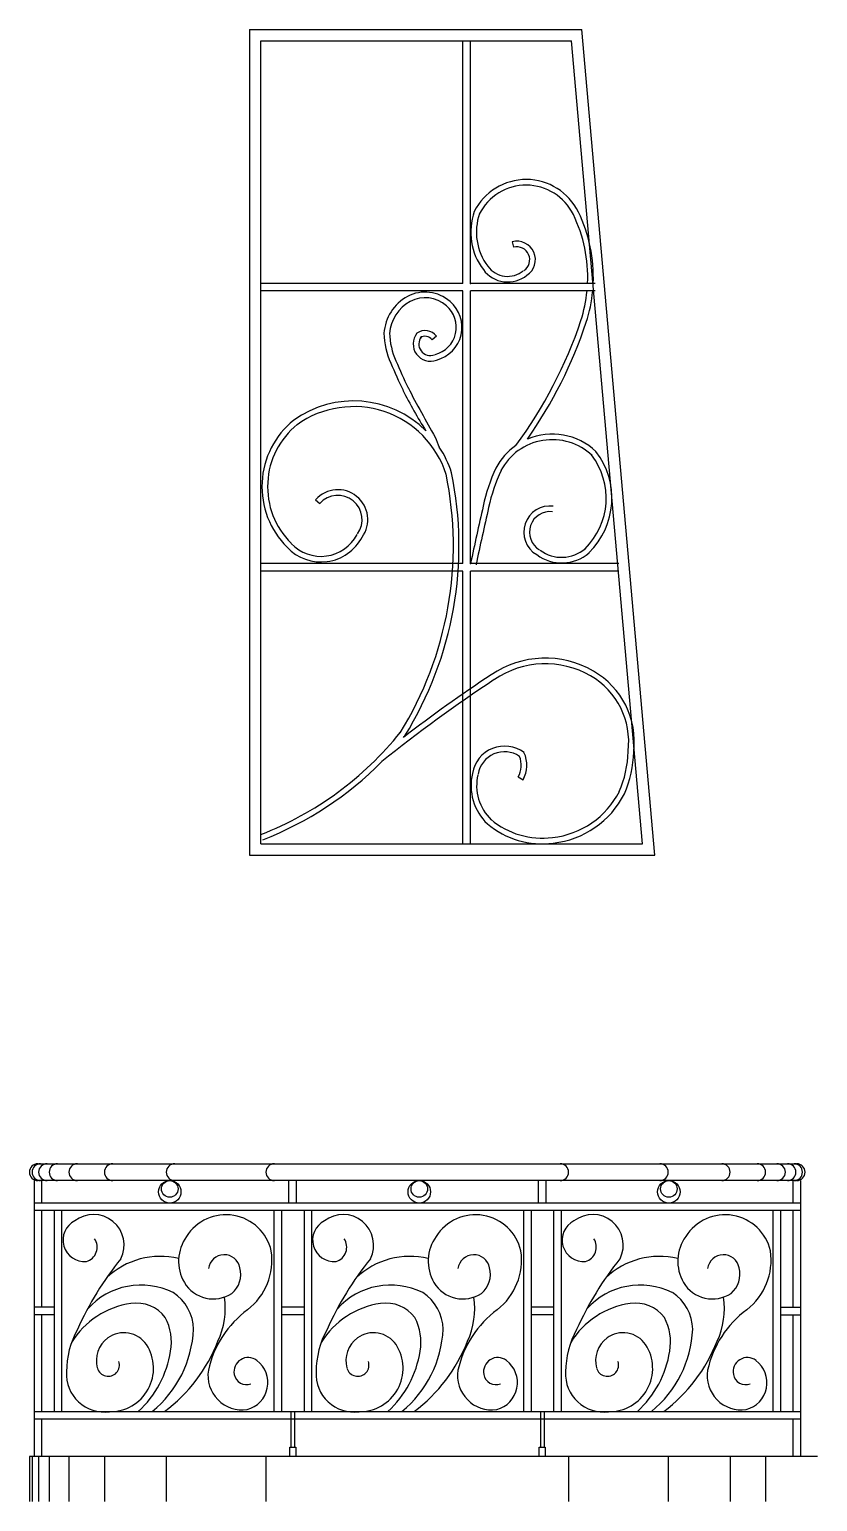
# Model space of a CAD drawing. Header units: millimetres. Extents: x 2621 to 26934, y 11979 to 27988.
# Drawn here: x 19789 to 21889, y 21643 to 25565 of the extents above; entities that cross this region are included whole.
import ezdxf

# ---------------------------------------------------------------- set-up
doc = ezdxf.new("R2010")
doc.units = ezdxf.units.MM

# ---------------------------------------------------------------- blocks, each defined once
blk = doc.blocks.new('A$C1B63540F')
for p, q in [((22.5, 900), (2044.3, 900)), ((12.5, 855), (12.5, 120)), ((2044.3, 855), (22.5, 855)), ((2054.3, 855), (2054.3, 120)), ((0, 120), (0, 0)), ((2100, 120), (0, 120)), ((7, 120), (7, 0)), ((24.5, 120), (24.5, 0)), ((52.6, 120), (52.6, 0)), ((105.2, 120), (105.2, 0)), ((199.8, 120), (199.8, 0)), ((364.6, 120), (364.6, 0)), ((630.1, 120), (630.1, 0)), ((1436.7, 120), (1436.7, 0)), ((1702.2, 120), (1702.2, 0)), ((1867, 120), (1867, 0)), ((1961.7, 120), (1961.7, 0))]:
    blk.add_line(p, q)
at = {"linetype": 'ByBlock'}
for p, q in [((32.5, 855), (32.5, 795)), ((691.6, 795), (691.6, 855)), ((711.6, 795), (711.6, 855)), ((1356.6, 795), (1356.6, 855)), ((1376.6, 795), (1376.6, 855)), ((2034.3, 855), (2034.3, 795)), ((2054.3, 795), (12.5, 795)), ((2054.3, 775), (12.5, 775)), ((32.5, 775), (32.5, 517.5)), ((65.7, 775), (65.7, 240)), ((85.7, 775), (85.7, 240)), ((651.6, 775), (651.6, 240)), ((671.6, 775), (671.6, 240)), ((731.6, 775), (731.6, 240)), ((751.6, 775), (751.6, 240)), ((1316.6, 775), (1316.6, 240)), ((1336.6, 775), (1336.6, 240)), ((1396.6, 775), (1396.6, 240)), ((1416.6, 775), (1416.6, 240)), ((1981.1, 775), (1981.1, 240)), ((2001.1, 775), (2001.1, 240)), ((2034.3, 775), (2034.3, 517.5)), ((65.7, 517.5), (12.5, 517.5)), ((731.6, 517.5), (671.6, 517.5)), ((1396.6, 517.5), (1336.6, 517.5)), ((2001.1, 517.5), (2054.3, 517.5)), ((65.7, 497.5), (12.5, 497.5)), ((32.5, 497.5), (32.5, 240)), ((731.6, 497.5), (671.6, 497.5)), ((1396.6, 497.5), (1336.6, 497.5)), ((2001.1, 497.5), (2054.3, 497.5)), ((2034.3, 497.5), (2034.3, 240)), ((12.5, 240), (2054.3, 240)), ((696.6, 240), (696.6, 144.5)), ((706.6, 240), (706.6, 144.5)), ((1361.6, 240), (1361.6, 144.5)), ((1371.6, 240), (1371.6, 144.5)), ((12.5, 220), (846.2, 220)), ((32.5, 220), (32.5, 120)), ((706.6, 220), (1361.6, 220)), ((1328.2, 220), (2054.3, 220)), ((2034.3, 220), (2034.3, 120)), ((693.6, 144.5), (709.6, 144.5)), ((693.6, 120), (693.6, 144.5)), ((709.6, 120), (693.6, 120)), ((709.6, 144.5), (709.6, 120)), ((1358.6, 144.5), (1374.6, 144.5)), ((1358.6, 120), (1358.6, 144.5)), ((1374.6, 120), (1358.6, 120)), ((1374.6, 144.5), (1374.6, 120))]:
    blk.add_line(p, q, dxfattribs=at)
for centre, radius in [((373.8, 825), 30), ((373.8, 832.9), 22.1), ((1038.8, 825), 30), ((1038.8, 832.9), 22.1), ((1703.8, 825), 30), ((1703.8, 832.9), 22.1)]:
    blk.add_circle(centre, radius, dxfattribs=at)
for centre, radius, start, end in [((22.5, 877.5), 22.5, 90, 270), ((29.5, 877.5), 22.5, 90, 270), ((47, 877.5), 22.5, 90, 270), ((75.1, 877.5), 22.5, 90, 270), ((127.7, 877.5), 22.5, 90, 270), ((222.3, 877.5), 22.5, 90, 270), ((387.1, 877.5), 22.5, 90, 270), ((652.6, 877.5), 22.5, 90, 270), ((1414.2, 877.5), 22.5, 270, 90), ((1679.7, 877.5), 22.5, 270, 90), ((1844.5, 877.5), 22.5, 270, 90), ((1939.2, 877.5), 22.5, 270, 90), ((1991.7, 877.5), 22.5, 270, 90), ((2019.8, 877.5), 22.5, 270, 90), ((2037.3, 877.5), 22.5, 270, 90), ((2044.3, 877.5), 22.5, 270, 90), ((146.8, 696.5), 57.3, 116.8655, 275.0471), ((170.8, 683.4), 81.4, 333.3417, 127.829), ((523.5, 640.2), 123.9, 12.7528, 147.8972), ((811.8, 696.5), 57.3, 116.8655, 275.0471), ((835.8, 683.4), 81.4, 333.3417, 127.829), ((1188.6, 640.2), 123.9, 12.7528, 147.8972), ((1476.8, 696.5), 57.3, 116.8655, 275.0471), ((1500.9, 683.4), 81.4, 333.3417, 127.829), ((1853.6, 640.2), 123.9, 12.7528, 147.8972), ((510.3, 640.3), 112.8, 144.3759, 210.2482), ((1175.3, 640.3), 112.8, 144.3759, 210.2482), ((1840.3, 640.3), 112.8, 144.3759, 210.2482), ((140.4, 677.7), 40, 286.5646, 33.9646), ((478.7, 643.4), 167.4, 307.8383, 8.2852), ((805.5, 677.7), 40, 286.5646, 33.9646), ((1143.8, 643.4), 167.4, 307.8383, 8.2852), ((1470.5, 677.7), 40, 286.5646, 33.9646), ((1808.8, 643.4), 167.4, 307.8383, 8.2852), ((926, 97.8), 875.9, 141.184, 155.6711), ((348.5, 446.7), 206.6, 76.2214, 133.7295), ((519, 614.7), 42.7, 11.1751, 171.6518), ((1591, 97.8), 875.9, 141.184, 155.6711), ((1013.5, 446.7), 206.6, 76.2214, 133.7295), ((1184.1, 614.7), 42.7, 11.1751, 171.6518), ((2256, 97.8), 875.9, 141.184, 155.6711), ((1678.5, 446.7), 206.6, 76.2214, 133.7295), ((1849.1, 614.7), 42.7, 11.1751, 171.6518), ((496, 605.7), 67.2, 310.2592, 14.8684), ((1161, 605.7), 67.2, 310.2592, 14.8684), ((1826, 605.7), 67.2, 310.2592, 14.8684), ((297.6, 384.9), 191.9, 63.578, 138.1298), ((320, 457.8), 117.2, 0.6316, 57.5056), ((490.2, 630.2), 90.4, 211.1268, 303.0168), ((962.6, 384.9), 191.9, 63.578, 138.1298), ((985, 457.8), 117.2, 0.6316, 57.5056), ((1155.2, 630.2), 90.4, 211.1268, 303.0168), ((1627.6, 384.9), 191.9, 63.578, 138.1298), ((1650.1, 457.8), 117.2, 0.6316, 57.5056), ((1820.2, 630.2), 90.4, 211.1268, 303.0168), ((301.2, 308.4), 221.3, 97.9532, 148.5724), ((285.5, 433.7), 95, 36.4905, 99.0347), ((744.2, 291), 273.8, 126.4746, 167.5727), ((314.4, 514.6), 207.3, 335.0068, 8.3435), ((966.2, 308.4), 221.3, 97.9532, 148.5724), ((950.5, 433.7), 95, 36.4905, 99.0347), ((1409.2, 291), 273.8, 126.4746, 167.5727), ((979.4, 514.6), 207.3, 335.0068, 8.3435), ((1631.2, 308.4), 221.3, 97.9532, 148.5724), ((1615.5, 433.7), 95, 36.4905, 99.0347), ((2074.3, 291), 273.8, 126.4746, 167.5727), ((1644.5, 514.6), 207.3, 335.0068, 8.3435), ((239.5, 425), 138.7, 349.9145, 28.0246), ((904.5, 425), 138.7, 349.9145, 28.0246), ((1569.5, 425), 138.7, 349.9145, 28.0246), ((337, 344.6), 238.2, 151.376, 179.7908), ((253.2, 375.4), 74.9, 126.2085, 195.1193), ((251.9, 377.2), 72.6, 34.318, 126.2085), ((137.7, 472.3), 299.8, 309.203, 357.4856), ((1002, 344.6), 238.2, 151.376, 179.7908), ((918.3, 375.4), 74.9, 126.2085, 195.1193), ((916.9, 377.2), 72.6, 34.318, 126.2085), ((802.8, 472.3), 299.8, 309.203, 357.4856), ((1667, 344.6), 238.2, 151.376, 179.7908), ((1583.3, 375.4), 74.9, 126.2085, 195.1193), ((1581.9, 377.2), 72.6, 34.318, 126.2085), ((1467.8, 472.3), 299.8, 309.203, 357.4856), ((215.3, 354.9), 115.4, 268.9318, 33.2073), ((104.4, 442.7), 274.9, 312.4851, 351.217), ((105.1, 581.6), 426.2, 306.7272, 338.7317), ((880.3, 354.9), 115.4, 268.9318, 33.2073), ((769.4, 442.7), 274.9, 312.4851, 351.217), ((770.1, 581.6), 426.2, 306.7272, 338.7317), ((1545.3, 354.9), 115.4, 268.9318, 33.2073), ((1434.4, 442.7), 274.9, 312.4851, 351.217), ((1435.1, 581.6), 426.2, 306.7272, 338.7317), ((209.8, 363.6), 29.9, 195.1193, 19.2092), ((582.9, 345.7), 38, 52.8136, 190.8043), ((561.1, 316.8), 74.2, 284.7257, 52.8136), ((874.8, 363.6), 29.9, 195.1193, 19.2092), ((1248, 345.7), 38, 52.8136, 190.8043), ((1226.1, 316.8), 74.2, 284.7257, 52.8136), ((1539.9, 363.6), 29.9, 195.1193, 19.2092), ((1913, 345.7), 38, 52.8136, 190.8043), ((1891.1, 316.8), 74.2, 284.7257, 52.8136), ((199.4, 339.3), 100.8, 176.5069, 277.8564), ((567, 335.5), 91.3, 170.9137, 278.1252), ((578.4, 344.8), 33.4, 190.8043, 290.8956), ((864.4, 339.3), 100.8, 176.5069, 277.8564), ((1232, 335.5), 91.3, 170.9137, 278.1252), ((1243.4, 344.8), 33.4, 190.8043, 290.8956), ((1529.4, 339.3), 100.8, 176.5069, 277.8564), ((1897, 335.5), 91.3, 170.9137, 278.1252), ((1908.4, 344.8), 33.4, 190.8043, 290.8956)]:
    blk.add_arc(centre, radius, start, end)
blk = doc.blocks.new('A$C626809FC')
for p, q in [((0, 2200), (0, 0)), ((0, 2200), (885.7, 2200)), ((1080, 0), (885.7, 2200)), ((30, 30), (30, 2170)), ((30, 2170), (858.1, 2170)), ((568.7, 1523.3), (568.7, 2170)), ((588.7, 1523.3), (588.7, 2170)), ((1047.4, 30), (858.1, 2170)), ((699.8, 1634), (703.7, 1619.5)), ((568.7, 1523.3), (30, 1523.3)), ((568.7, 1503.3), (30, 1503.3)), ((568.7, 776.7), (568.7, 1503.3)), ((921.2, 1523.3), (588.7, 1523.3)), ((921.2, 1503.3), (588.7, 1503.3)), ((588.7, 776.7), (588.7, 1503.3)), ((498.3, 1382.4), (486.3, 1373.3)), ((176.1, 947), (187.4, 937)), ((568.7, 776.7), (30, 776.7)), ((568.7, 756.7), (30, 756.7)), ((568.7, 30), (568.7, 756.7)), ((984.3, 776.7), (588.7, 776.7)), ((588.7, 30), (588.7, 756.7)), ((984.3, 756.7), (588.7, 756.7)), ((715.8, 208.4), (728.8, 200.8)), ((30, 30), (1047.4, 30)), ((0, 0), (1080, 0))]:
    blk.add_line(p, q)
for centre, radius, start, end in [((737.2, 1645.4), 154.8, 26.0525, 153.3919), ((737.2, 1645.4), 139.8, 26.0525, 153.3919), ((754.1, 1659.8), 164.7, 160.5267, 217.2862), ((754.1, 1659.8), 149.7, 160.5267, 217.2862), ((521.6, 1540.6), 379.5, 357.3964, 25.9701), ((521.6, 1540.6), 394.5, 357.4955, 25.9701), ((712.5, 1586.6), 49.1, 302.5441, 104.9481), ((712.5, 1586.6), 34.1, 302.5441, 104.9481), ((688, 1607.7), 65.6, 216.312, 309.1276), ((688, 1607.7), 80.6, 216.312, 309.1276), ((467.6, 1398.8), 101.3, 48.8466, 117.4075), ((521.6, 1540.6), 379.5, 342.2169, 354.369), ((521.6, 1540.6), 394.5, 342.2169, 354.5838), ((478.9, 1382.3), 121.1, 118.5628, 176.0656), ((478.9, 1382.3), 106.1, 118.5628, 176.0656), ((467.6, 1398.8), 86.3, 48.8466, 117.4075), ((476.1, 1406.4), 74.9, 284.2598, 49.7637), ((476.1, 1406.4), 89.9, 284.2598, 49.7637), ((-256.7, 1806.5), 1202, 323.503, 341.4861), ((-256.7, 1806.5), 1217, 325.0043, 341.4861), ((567.5, 1396.6), 209.6, 181.6262, 204.1285), ((567.5, 1396.6), 194.6, 181.6262, 204.1285), ((481.8, 1362), 45.8, 141.282, 291.1006), ((467.8, 1359.3), 38.2, 37.2757, 124.8007), ((481.8, 1362), 30.8, 141.282, 291.1006), ((467.8, 1359.3), 23.2, 37.2757, 124.8007), ((2274.8, 2129.4), 2067.4, 203.3211, 205.5104), ((2274.8, 2129.4), 2052.4, 203.3211, 205.5104), ((1406.1, 1729.6), 1111.4, 206.1982, 212.6173), ((4188.2, 3219.7), 4251.9, 207.6642, 209.6883), ((277, 936), 274.1, 45.2314, 125.5234), ((277, 936), 259.1, 17.6483, 125.5234), ((260.7, 981.8), 227.7, 128.8889, 225.1364), ((260.7, 981.8), 212.7, 128.8889, 225.1364), ((915.7, 1274.6), 450.9, 200.8931, 204.5685), ((806.5, 952.3), 154.7, 46.5988, 152.1851), ((806.5, 952.3), 169.7, 46.5988, 112.9986), ((277, 936), 274.1, 17.6483, 33.4728), ((806.5, 952.3), 169.7, 124.8546, 152.1851), ((761.5, 951.3), 188.9, 314.4999, 37.5754), ((761.5, 951.3), 203.9, 314.4999, 37.5754), ((1109.9, 823.6), 498.9, 155.3688, 167.7196), ((1109.9, 823.6), 483.9, 155.3688, 167.7196), ((-403.6, 824.7), 946.7, 328.2176, 11.6625), ((-403.6, 824.7), 961.7, 328.2176, 11.6625), ((235.5, 894.2), 79.5, 323.8705, 138.3423), ((235.5, 894.2), 64.5, 323.8705, 138.3423), ((10189.2, -1260.8), 9814.3, 167.10335, 168.01811), ((10189.2, -1260.8), 9799.3, 167.10335, 168.01811), ((800.4, 860.7), 69.6, 82.6161, 239.5693), ((800.4, 860.7), 54.6, 82.6161, 239.5693), ((190.4, 904.8), 123.6, 223.0672, 332.2824), ((190.4, 904.8), 108.6, 223.0672, 332.2824), ((831.7, 889.8), 111.2, 233.2606, 310.9248), ((831.7, 889.8), 96.2, 233.2606, 310.9248), ((788, 269.5), 255.5, 59.8556, 124.3426), ((788, 269.5), 240.5, 59.8556, 124.3426), ((2827.3, -2826.4), 3962.7, 123.4362, 127.5837), ((807.9, 302), 202.4, 353.0766, 60.1091), ((807.9, 302), 217.4, 353.0766, 60.1091), ((2827.3, -2826.4), 3947.7, 123.4362, 128.8229), ((-290.6, 883.5), 888.2, 291.1809, 321.2529), ((-290.6, 883.5), 903.2, 320.9038, 321.2529), ((679.4, 204.1), 86.5, 53.0895, 170.7902), ((679.4, 204.1), 71.5, 56.0134, 170.7902), ((717.6, 284.9), 291.4, 336.6294, 358.2834), ((717.6, 284.9), 306.4, 336.6294, 358.2834), ((-290.6, 883.5), 903.2, 291.1809, 315.3922), ((662.2, 239.4), 61.9, 329.9366, 22.779), ((662.2, 239.4), 76.9, 329.9366, 26.1089), ((730.6, 185.3), 140.5, 166.5494, 226.436), ((730.6, 185.3), 125.5, 166.5494, 226.436), ((783.1, 272.7), 226.8, 276.1114, 333.1174), ((783.1, 272.7), 241.8, 276.1114, 333.1174), ((780, 258.4), 228, 230.1183, 277.279), ((780, 258.4), 213, 230.1183, 277.279)]:
    blk.add_arc(centre, radius, start, end)
for p in [(588.7, 1523.3), (588.7, 776.7)]:
    blk.add_point(p)

msp = doc.modelspace()

# ---------------------------------------------------------------- block references
for name, p in [('A$C626809FC', (20375, 23364.6)), ('A$C1B63540F', (19788.5, 21642.6))]:
    msp.add_blockref(name, p)

doc.saveas('drawing.dxf')
